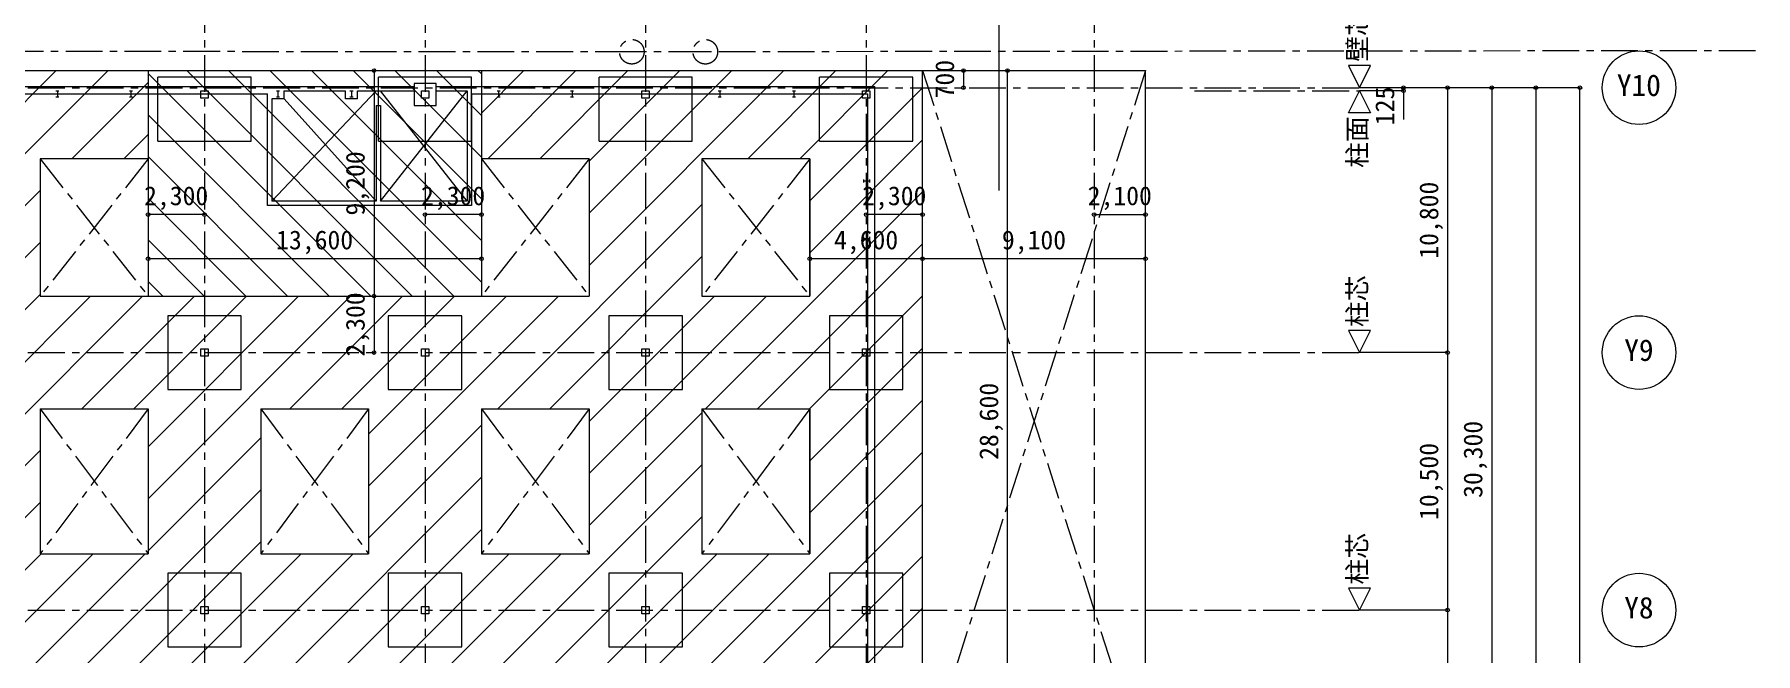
# Model space of a CAD drawing. Units: millimetres at full size, sheet at 1:300. Extents: x -272537 to 274500, y -185098 to 187500.
# Drawn here: x -110041 to -39814, y 125872 to 151113 of the extents above; entities that cross this region are included whole.
import ezdxf
from ezdxf.enums import TextEntityAlignment as Align

# ---------------------------------------------------------------- set-up
doc = ezdxf.new("R2010")
doc.units = ezdxf.units.MM
doc.header["$LTSCALE"] = 300
doc.header["$PDMODE"] = 32
doc.header["$PDSIZE"] = 150
doc.linetypes.add('CHAIN1', pattern=[8, 5, -1, 1, -1])
for name, color, linetype, lineweight in [('0-0_基準線', 7, 'Continuous', 9), ('0-1_躯体', 2, 'Continuous', 9), ('0-2_間仕切り', 7, 'Continuous', 9), ('0-3_建具', 2, 'Continuous', 18), ('0-4_設備家具', 7, 'CHAIN1', 9), ('0-6_文字', 2, 'Continuous', 5), ('0-7_寸法', 2, 'Continuous', 5), ('0-8_補助線', 4, 'Continuous', 5), ('0-A_給水設備', 7, 'Continuous', 9), ('0-D_防災設備', 6, 'CHAIN1', 20), ('0-F_', 4, 'CHAIN1', 5), ('8-7_寸法', 4, 'Continuous', 5)]:
    doc.layers.add(name, color=color, linetype=linetype, lineweight=lineweight)
doc.styles.add('ＭＳ ゴシック', font='')
doc.styles.get('ＭＳ ゴシック').set_extended_font_data('MS Gothic')

# ---------------------------------------------------------------- blocks, each defined once
blk = doc.blocks.new('12')
at = {"layer": '0-7_寸法', "color": 7, "lineweight": 9}
blk.add_lwpolyline([(187.5, 450), (-712.5, 0), (187.5, -450)], close=True, dxfattribs=at)

msp = doc.modelspace()

# ---------------------------------------------------------------- linework, layer by layer
at = {"layer": '0-0_基準線'}
for p, q in [((-109165.6, 148818.3), (-109040.6, 148818.3)), ((-109165.6, 148568.3), (-109040.6, 148568.3)), ((-109103.1, 148818.3), (-109103.1, 148568.3)), ((-106165.6, 148818.3), (-106040.6, 148818.3)), ((-106165.6, 148568.3), (-106040.6, 148568.3)), ((-106103.1, 148818.3), (-106103.1, 148568.3)), ((-100165.6, 148818.3), (-100040.6, 148818.3)), ((-100165.6, 148568.3), (-100040.6, 148568.3)), ((-100103.1, 148818.3), (-100103.1, 148568.3)), ((-97165.6, 148818.3), (-97040.6, 148818.3)), ((-97165.6, 148568.3), (-97040.6, 148568.3)), ((-97103.1, 148818.3), (-97103.1, 148568.3)), ((-91165.6, 148818.3), (-91040.6, 148818.3)), ((-91165.6, 148568.3), (-91040.6, 148568.3)), ((-91103.1, 148818.3), (-91103.1, 148568.3)), ((-88165.6, 148818.3), (-88040.6, 148818.3)), ((-88165.6, 148568.3), (-88040.6, 148568.3)), ((-88103.1, 148818.3), (-88103.1, 148568.3)), ((-82140.6, 148818.3), (-82015.6, 148818.3)), ((-82140.6, 148568.3), (-82015.6, 148568.3)), ((-82078.1, 148818.3), (-82078.1, 148568.3)), ((-79115.6, 148818.3), (-78990.6, 148818.3)), ((-79115.6, 148568.3), (-78990.6, 148568.3)), ((-79053.1, 148818.3), (-79053.1, 148568.3)), ((-76203.1, 145080.8), (-76203.1, 145205.8)), ((-76203.1, 145143.3), (-75953.1, 145143.3)), ((-75953.1, 145080.8), (-75953.1, 145205.8)), ((-76203.1, 142730.8), (-76203.1, 142855.8)), ((-76203.1, 142793.3), (-75953.1, 142793.3)), ((-75953.1, 142730.8), (-75953.1, 142855.8))]:
    msp.add_line(p, q, dxfattribs=at)
for points in [[(-103253.1, 148818.3), (-102953.1, 148818.3), (-102953.1, 148518.3), (-103253.1, 148518.3)], [(-94253.1, 148818.3), (-93953.1, 148818.3), (-93953.1, 148518.3), (-94253.1, 148518.3)], [(-85253.1, 148818.3), (-84953.1, 148818.3), (-84953.1, 148518.3), (-85253.1, 148518.3)], [(-76253.1, 148818.3), (-75953.1, 148818.3), (-75953.1, 148518.3), (-76253.1, 148518.3)], [(-103253.1, 138293.3), (-102953.1, 138293.3), (-102953.1, 137993.3), (-103253.1, 137993.3)], [(-94253.1, 138293.3), (-93953.1, 138293.3), (-93953.1, 137993.3), (-94253.1, 137993.3)], [(-85253.1, 138293.3), (-84953.1, 138293.3), (-84953.1, 137993.3), (-85253.1, 137993.3)], [(-76253.1, 138293.3), (-75953.1, 138293.3), (-75953.1, 137993.3), (-76253.1, 137993.3)], [(-103253.1, 127793.3), (-102953.1, 127793.3), (-102953.1, 127493.3), (-103253.1, 127493.3)], [(-94253.1, 127793.3), (-93953.1, 127793.3), (-93953.1, 127493.3), (-94253.1, 127493.3)], [(-85253.1, 127793.3), (-84953.1, 127793.3), (-84953.1, 127493.3), (-85253.1, 127493.3)], [(-76253.1, 127793.3), (-75953.1, 127793.3), (-75953.1, 127493.3), (-76253.1, 127493.3)]]:
    msp.add_lwpolyline(points, close=True, dxfattribs=at)
at = {"layer": '0-1_躯体', "color": 1}
for p in [(-101203.1, 149368.3), (-105003.1, 146768.3)]:
    msp.add_line(p, (-105003.1, 149368.3), dxfattribs=at)
at = {"layer": '0-1_躯体', "color": 7}
for p, q in [((-92203.1, 149368.3), (-96003.1, 149368.3)), ((-96003.1, 146768.3), (-96003.1, 149368.3)), ((-83203.1, 149368.3), (-87003.1, 149368.3)), ((-87003.1, 146768.3), (-87003.1, 149368.3)), ((-74203.1, 149368.3), (-78003.1, 149368.3)), ((-78003.1, 146768.3), (-78003.1, 149368.3)), ((-104603.1, 139643.3), (-104603.1, 136643.3)), ((-101603.1, 139643.3), (-104603.1, 139643.3)), ((-101603.1, 136643.3), (-101603.1, 139643.3)), ((-95603.1, 139643.3), (-95603.1, 136643.3)), ((-92603.1, 139643.3), (-95603.1, 139643.3)), ((-92603.1, 136643.3), (-92603.1, 139643.3)), ((-86603.1, 139643.3), (-86603.1, 136643.3)), ((-83603.1, 139643.3), (-86603.1, 139643.3)), ((-83603.1, 136643.3), (-83603.1, 139643.3)), ((-77603.1, 139643.3), (-77603.1, 136643.3)), ((-74603.1, 139643.3), (-77603.1, 139643.3)), ((-74603.1, 136643.3), (-74603.1, 139643.3)), ((-104603.1, 136643.3), (-101603.1, 136643.3)), ((-95603.1, 136643.3), (-92603.1, 136643.3)), ((-86603.1, 136643.3), (-83603.1, 136643.3)), ((-77603.1, 136643.3), (-74603.1, 136643.3)), ((-104603.1, 129143.3), (-104603.1, 126143.3)), ((-101603.1, 129143.3), (-104603.1, 129143.3)), ((-101603.1, 126143.3), (-101603.1, 129143.3)), ((-95603.1, 129143.3), (-95603.1, 126143.3)), ((-92603.1, 129143.3), (-95603.1, 129143.3)), ((-92603.1, 126143.3), (-92603.1, 129143.3)), ((-86603.1, 129143.3), (-86603.1, 126143.3)), ((-83603.1, 129143.3), (-86603.1, 129143.3)), ((-83603.1, 126143.3), (-83603.1, 129143.3)), ((-77603.1, 129143.3), (-77603.1, 126143.3)), ((-74603.1, 129143.3), (-77603.1, 129143.3)), ((-74603.1, 126143.3), (-74603.1, 129143.3)), ((-104603.1, 126143.3), (-101603.1, 126143.3)), ((-95603.1, 126143.3), (-92603.1, 126143.3)), ((-86603.1, 126143.3), (-83603.1, 126143.3)), ((-77603.1, 126143.3), (-74603.1, 126143.3))]:
    msp.add_line(p, q, dxfattribs=at)
at = {"layer": '0-1_躯体', "color": 1}
msp.add_lwpolyline([(-105003.1, 146768.3), (-101203.1, 146768.3), (-101203.1, 149368.3)], dxfattribs=at)
at = {"layer": '0-1_躯体', "color": 7}
for points in [[(-96003.1, 146768.3), (-92203.1, 146768.3), (-92203.1, 149368.3)], [(-87003.1, 146768.3), (-83203.1, 146768.3), (-83203.1, 149368.3)], [(-78003.1, 146768.3), (-74203.1, 146768.3), (-74203.1, 149368.3)]]:
    msp.add_lwpolyline(points, dxfattribs=at)
at = {"layer": '0-2_間仕切り'}
for p, q in [((-244453.1, 148993.3), (-100533.1, 148993.3)), ((-92203.1, 148993.3), (-75753.1, 148993.3)), ((-75753.1, 118993.3), (-75753.1, 148993.3)), ((-239578.1, 148693.3), (-100533.1, 148693.3)), ((-92203.1, 148693.3), (-76053.1, 148693.3)), ((-76053.1, 148693.3), (-76053.1, 118693.3))]:
    msp.add_line(p, q, dxfattribs=at)
at = {"layer": '0-2_間仕切り', "color": 1}
for p, q in [((-100533.1, 148993.3), (-94553.1, 148993.3)), ((-93653.1, 148993.3), (-92203.1, 148993.3)), ((-100533.1, 144133.3), (-100533.1, 148693.3)), ((-100353.1, 144313.3), (-96103.1, 148813.3)), ((-99853.1, 148493.3), (-100353.1, 148493.3)), ((-100353.1, 148493.3), (-100353.1, 144313.3)), ((-99853.1, 148493.3), (-99853.1, 148813.3)), ((-99853.1, 148813.3), (-97353.1, 148813.3)), ((-99853.1, 148493.3), (-96103.1, 144313.3)), ((-97353.1, 148493.3), (-97353.1, 148813.3)), ((-96853.1, 148493.3), (-97353.1, 148493.3)), ((-96853.1, 148813.3), (-94553.1, 148813.3)), ((-96853.1, 148493.3), (-96853.1, 148813.3)), ((-92383.1, 144313.3), (-95923.1, 148813.3)), ((-93653.1, 148813.3), (-92383.1, 148813.3)), ((-92203.1, 148693.3), (-92203.1, 144133.3)), ((-92203.1, 144133.3), (-100533.1, 144133.3))]:
    msp.add_line(p, q, dxfattribs=at)
for points in [[(-94553.1, 148218.3), (-93653.1, 148218.3), (-93653.1, 149118.3), (-94553.1, 149118.3)], [(-92383.1, 148813.3), (-92383.1, 144313.3), (-95923.1, 144313.3)]]:
    msp.add_lwpolyline(points, close=True, dxfattribs=at)
for points in [[(-96103.1, 148213.3), (-96103.1, 144313.3), (-100353.1, 144313.3)], [(-96103.1, 148213.3), (-95923.1, 148213.3), (-95923.1, 144313.3)]]:
    msp.add_lwpolyline(points, dxfattribs=at)
at = {"layer": '0-3_建具'}
for p, q in [((-245103.1, 149643.3), (-64703.1, 149643.3)), ((-105403.1, 149643.3), (-105403.1, 140443.3)), ((-91803.1, 149643.3), (-91803.1, 140443.3)), ((-73803.1, 101443.3), (-73803.1, 149643.3)), ((-64703.1, 96843.3), (-64703.1, 149643.3)), ((-105403.1, 146043.3), (-109803.1, 146043.3)), ((-109803.1, 146043.3), (-109803.1, 140443.3)), ((-87403.1, 146043.3), (-91803.1, 146043.3)), ((-87403.1, 146043.3), (-87403.1, 140443.3)), ((-82803.1, 146043.3), (-82803.1, 140443.3)), ((-78403.1, 146043.3), (-78403.1, 140443.3)), ((-109803.1, 140443.3), (-87403.1, 140443.3)), ((-82803.1, 140443.3), (-78403.1, 140443.3)), ((-109803.1, 135843.3), (-105403.1, 135843.3)), ((-109803.1, 135843.3), (-109803.1, 129943.3)), ((-105403.1, 135843.3), (-105403.1, 129943.3)), ((-100803.1, 135843.3), (-96403.1, 135843.3)), ((-100803.1, 135843.3), (-100803.1, 129943.3)), ((-96403.1, 135843.3), (-96403.1, 129943.3)), ((-91803.1, 135843.3), (-87403.1, 135843.3)), ((-91803.1, 135843.3), (-91803.1, 129943.3)), ((-87403.1, 135843.3), (-87403.1, 129943.3)), ((-82803.1, 135843.3), (-82803.1, 129943.3)), ((-82803.1, 135843.3), (-78403.1, 135843.3)), ((-78403.1, 129943.3), (-78403.1, 135843.3)), ((-78403.1, 135843.3), (-78403.1, 129943.3)), ((-109803.1, 129943.3), (-105403.1, 129943.3)), ((-100803.1, 129943.3), (-96403.1, 129943.3)), ((-91803.1, 129943.3), (-87403.1, 129943.3)), ((-82803.1, 129943.3), (-78403.1, 129943.3))]:
    msp.add_line(p, q, dxfattribs=at)
msp.add_lwpolyline([(-78403.1, 140443.3), (-78403.1, 146043.3), (-82803.1, 146043.3)], dxfattribs=at)
at = {"layer": '0-4_設備家具'}
for p, q in [((-64703.1, 149643.3), (-73803.1, 121043.3)), ((-73803.1, 149643.3), (-64703.1, 121043.3)), ((-105403.1, 146043.3), (-109803.1, 140443.3)), ((-109803.1, 146043.3), (-105403.1, 140443.3)), ((-87403.1, 146043.3), (-91803.1, 140443.3)), ((-91803.1, 146043.3), (-87403.1, 140443.3)), ((-78403.1, 146043.3), (-82803.1, 140443.3)), ((-82803.1, 146043.3), (-78403.1, 140443.3)), ((-105403.1, 135843.3), (-109803.1, 129943.3)), ((-109803.1, 135843.3), (-105403.1, 129943.3)), ((-96403.1, 135843.3), (-100803.1, 129943.3)), ((-100803.1, 135843.3), (-96403.1, 129943.3)), ((-87403.1, 135843.3), (-91803.1, 129943.3)), ((-91803.1, 135843.3), (-87403.1, 129943.3)), ((-78403.1, 135843.3), (-82803.1, 129943.3)), ((-82803.1, 135843.3), (-78403.1, 129943.3))]:
    msp.add_line(p, q, dxfattribs=at)
at = {"layer": '0-6_文字', "color": 4}
for p, q in [((-96184.6, 149643.3), (-96184.6, 140443.3)), ((-72134.6, 149643.3), (-72134.6, 148943.3)), ((-70334.6, 121043.3), (-70334.6, 149643.3)), ((-103103.1, 143770.4), (-105403.1, 143770.4)), ((-91803.1, 143770.4), (-94103.1, 143770.4)), ((-73803.1, 143770.4), (-76103.1, 143770.4)), ((-66803.1, 143770.4), (-64703.1, 143770.4)), ((-91803.1, 141970.4), (-105403.1, 141970.4)), ((-73803.1, 141970.4), (-78403.1, 141970.4)), ((-64703.1, 141970.4), (-73803.1, 141970.4)), ((-96184.6, 140443.3), (-96184.6, 138143.3))]:
    msp.add_line(p, q, dxfattribs=at)
at = {"layer": '0-6_文字'}
for p in [(-96184.6, 149643.3), (-72134.6, 149643.3), (-70334.6, 149643.3), (-72134.6, 148943.3), (-105403.1, 143770.4), (-103103.1, 143770.4), (-94103.1, 143770.4), (-91803.1, 143770.4), (-76103.1, 143770.4), (-73803.1, 143770.4), (-66803.1, 143770.4), (-64703.1, 143770.4), (-105403.1, 141970.4), (-91803.1, 141970.4), (-78403.1, 141970.4), (-73803.1, 141970.4), (-64703.1, 141970.4), (-96184.6, 140443.3), (-96184.6, 138143.3)]:
    msp.add_point(p, dxfattribs=at)
at = {"layer": '0-7_寸法', "color": 4}
for p, q in [((-54180.5, 148943.3), (-55980.5, 148943.3)), ((-52380.5, 148943.3), (-54180.5, 148943.3)), ((-50580.5, 148943.3), (-52380.5, 148943.3)), ((-48780.5, 148943.3), (-50580.5, 148943.3)), ((-46980.5, 148943.3), (-48780.5, 148943.3)), ((-54180.5, 148818.3), (-55980.5, 148818.3)), ((-54180.5, 148818.3), (-54180.5, 147640.1)), ((-52380.5, 138143.3), (-55980.5, 138143.3)), ((-52380.5, 127643.3), (-55980.5, 127643.3))]:
    msp.add_line(p, q, dxfattribs=at)
at = {"layer": '0-7_寸法', "color": 3, "lineweight": 13}
for centre in [(-44569.3, 148943.3), (-44569.3, 138143.3), (-44569.3, 127643.3)]:
    msp.add_circle(centre, 1500, dxfattribs=at)
at = {"layer": '0-7_寸法'}
for p in [(-54180.5, 148943.3), (-54180.5, 148818.3), (-52380.5, 148943.3), (-50580.5, 148943.3), (-48780.5, 148943.3), (-46980.5, 148943.3), (-52380.5, 138143.3), (-52380.5, 127643.3)]:
    msp.add_point(p, dxfattribs=at)
at = {"layer": '0-8_補助線'}
for p, q in [((-114403.1, 142276.6), (-107036.4, 149643.3)), ((-114403.1, 144397.9), (-109157.7, 149643.3)), ((-103822.8, 149643.3), (-94622.8, 140443.3)), ((-102125.8, 149643.3), (-92925.8, 140443.3)), ((-100428.7, 149643.3), (-91803.1, 141017.8)), ((-98731.6, 149643.3), (-91803.1, 142714.8)), ((-97034.6, 149643.3), (-91803.1, 144411.9)), ((-95337.5, 149643.3), (-91803.1, 146108.9)), ((-93640.5, 149643.3), (-91803.1, 147806)), ((-91943.4, 149643.3), (-91803.1, 149503.1)), ((-91803.1, 147906.1), (-90065.9, 149643.3)), ((-91544.5, 146043.3), (-87944.5, 149643.3)), ((-89423.2, 146043.3), (-85823.2, 149643.3)), ((-87403.1, 141699.5), (-79459.3, 149643.3)), ((-87403.1, 143820.8), (-81580.6, 149643.3)), ((-87403.1, 145942.1), (-83701.9, 149643.3)), ((-80937.9, 146043.3), (-77337.9, 149643.3)), ((-78816.6, 146043.3), (-75216.6, 149643.3)), ((-108515.1, 146043.3), (-105403.1, 149155.3)), ((-105403.1, 149526.6), (-96319.9, 140443.3)), ((-78403.1, 144335.5), (-73803.1, 148935.5)), ((-105403.1, 147829.6), (-98016.9, 140443.3)), ((-106393.8, 146043.3), (-105403.1, 147034)), ((-78403.1, 142214.2), (-73803.1, 146814.2)), ((-105403.1, 146132.5), (-99714, 140443.3)), ((-118715.1, 135843.3), (-109803.1, 144755.3)), ((-82652.7, 135843.3), (-73803.1, 144692.8)), ((-105403.1, 144435.4), (-101411, 140443.3)), ((-91137.9, 135843.3), (-82803.1, 144178.1)), ((-116593.8, 135843.3), (-109803.1, 142634)), ((-105403.1, 142738.4), (-103108.1, 140443.3)), ((-80531.3, 135843.3), (-73803.1, 142571.5)), ((-89016.6, 135843.3), (-82803.1, 142056.8)), ((-114472.5, 135843.3), (-109803.1, 140512.7)), ((-105403.1, 141041.3), (-104805.2, 140443.3)), ((-114403.1, 131670), (-105629.8, 140443.3)), ((-114403.1, 133791.3), (-107751.1, 140443.3)), ((-108108.5, 135843.3), (-103508.5, 140443.3)), ((-105987.2, 135843.3), (-101387.2, 140443.3)), ((-105403.1, 132184.7), (-97144.5, 140443.3)), ((-105403.1, 134306.1), (-99265.9, 140443.3)), ((-99623.2, 135843.3), (-95023.2, 140443.3)), ((-97501.9, 135843.3), (-92901.9, 140443.3)), ((-96403.1, 132699.5), (-88659.3, 140443.3)), ((-96403.1, 134820.8), (-90780.6, 140443.3)), ((-87403.1, 133214.2), (-80174, 140443.3)), ((-87403.1, 135335.5), (-82295.3, 140443.3)), ((-78410, 135843.3), (-73803.1, 140450.2)), ((-78403.1, 133728.9), (-73803.1, 138328.9)), ((-87403.1, 131092.8), (-82803.1, 135692.8)), ((-78403.1, 131607.6), (-73803.1, 136207.6)), ((-96403.1, 130578.1), (-91803.1, 135178.1)), ((-118608.5, 125343.3), (-109803.1, 134148.7)), ((-105403.1, 130063.4), (-100803.1, 134663.4)), ((-91031.3, 125343.3), (-82803.1, 133571.5)), ((-82546.1, 125343.3), (-73803.1, 134086.2)), ((-99516.6, 125343.3), (-91803.1, 133056.8)), ((-116487.2, 125343.3), (-109803.1, 132027.4)), ((-108001.9, 125343.3), (-100803.1, 132542.1)), ((-88910, 125343.3), (-82803.1, 131450.2)), ((-80424.7, 125343.3), (-73803.1, 131964.9)), ((-97395.3, 125343.3), (-91803.1, 130935.5)), ((-114403.1, 121063.4), (-105523.2, 129943.3)), ((-114403.1, 123184.7), (-107644.5, 129943.3)), ((-114403.1, 125306.1), (-109765.9, 129943.3)), ((-105880.6, 125343.3), (-100803.1, 130420.8)), ((-105403.1, 121578.1), (-97037.9, 129943.3)), ((-105403.1, 123699.5), (-99159.3, 129943.3)), ((-96403.1, 122092.8), (-88552.7, 129943.3)), ((-96403.1, 124214.2), (-90674, 129943.3)), ((-87403.1, 122607.6), (-80067.4, 129943.3)), ((-87403.1, 124728.9), (-82188.7, 129943.3)), ((-78403.1, 125243.6), (-73803.1, 129843.6)), ((-78403.1, 123122.3), (-73803.1, 127722.3))]:
    msp.add_line(p, q, dxfattribs=at)
at = {"layer": '0-A_給水設備', "color": 3, "lineweight": 13}
msp.add_line((-70672.7, 144749.9), (-70672.7, 152952.1), dxfattribs=at)
at = {"layer": '0-D_防災設備'}
msp.add_line((-39814.5, 150448.8), (-82664.9, 150405.8), dxfattribs=at)
msp.add_lwpolyline([(-82664.9, 150405.8), (-85665.2, 150406.8), (-140331.6, 150423), (-144230.9, 150424), (-198899.2, 150440.1), (-201898.5, 150441.1), (-233343.2, 150450.3), (-247602.9, 150453.7), (-247603.6, 123453.2), (-245603.4, 123452.6), (-245603.5, 62443.1), (-240603, 62443.5)], dxfattribs=at)
for centre in [(-85665.2, 150406.8), (-82664.9, 150405.8)]:
    msp.add_circle(centre, 500, dxfattribs=at)
at = {"layer": '0-F_'}
for p, q in [((-103103.1, 162274.6), (-103103.1, 61343.3)), ((-94103.1, 162274.6), (-94103.1, 61343.3)), ((-85103.1, 162274.6), (-85103.1, 61343.3)), ((-76103.1, 162274.6), (-76103.1, 61343.3)), ((-66803.1, 162274.6), (-66803.1, 61343.3)), ((-247103.1, 148943.3), (-55980.5, 148943.3)), ((-247103.1, 138143.3), (-55980.5, 138143.3)), ((-247103.1, 127643.3), (-55980.5, 127643.3))]:
    msp.add_line(p, q, dxfattribs=at)
at = {"layer": '0-F_', "color": 5}
msp.add_line((-62703.1, 148818.3), (-55980.5, 148818.3), dxfattribs=at)
at = {"layer": '8-7_寸法'}
for p, q in [((-54180.5, 148943.3), (-54180.5, 148818.3)), ((-52380.5, 148943.3), (-52380.5, 138143.3)), ((-50580.5, 148943.3), (-50580.5, 118643.3)), ((-48780.5, 148943.3), (-48780.5, 88343.3)), ((-46980.5, 63143.3), (-46980.5, 148943.3)), ((-52380.5, 138143.3), (-52380.5, 127643.3)), ((-52380.5, 127643.3), (-52380.5, 118643.3))]:
    msp.add_line(p, q, dxfattribs=at)

# ---------------------------------------------------------------- block references
at = {"layer": '0-7_寸法', "rotation": 90}
for p in [(-55980.5, 149655.8), (-55980.5, 138855.8), (-55980.5, 128355.8)]:
    msp.add_blockref('12', p, dxfattribs=at)
at = {"layer": '0-7_寸法', "xscale": -1, "rotation": 90}
msp.add_blockref('12', (-55980.5, 148105.8), dxfattribs=at)

# ---------------------------------------------------------------- texts
at = {"layer": '0-6_文字', "style": 'ＭＳ ゴシック'}
for s, p in [('700', (-72284.6, 148505.8)), ('9,200', (-96334.6, 143730.8)), ('2,300', (-96334.6, 137980.8)), ('28,600', (-70484.6, 133768.3))]:
    msp.add_text(s, height=769.8, rotation=90, dxfattribs=at).set_placement(p, align=Align.BOTTOM_LEFT)
for s, p in [('2,300', (-105565.6, 143920.4)), ('2,300', (-94265.6, 143920.4)), ('2,300', (-76265.6, 143920.4)), ('2,100', (-67065.6, 143920.4)), ('13,600', (-100178.1, 142120.4)), ('4,600', (-77415.6, 142120.4)), ('9,100', (-70565.6, 142120.4))]:
    msp.add_text(s, height=769.8, dxfattribs=at).set_placement(p, align=Align.BOTTOM_LEFT)
at = {"layer": '0-7_寸法', "style": 'ＭＳ ゴシック'}
for s, p in [('壁芯', (-55452, 150000.3)), ('125', (-54329.4, 147413.2)), ('柱面', (-55452, 145675.3)), ('10,800', (-52530.5, 141968.3)), ('柱芯', (-55452, 139186.3)), ('30,300', (-50730.5, 132218.3)), ('10,500', (-52530.5, 131318.3)), ('柱芯', (-55452, 128686.3))]:
    msp.add_text(s, height=769.8, rotation=90, dxfattribs=at).set_placement(p, align=Align.BOTTOM_LEFT)
at = {"layer": '0-7_寸法', "color": 7, "style": 'ＭＳ ゴシック'}
for s, p in [('Y10', (-45473.3, 148339.3)), ('Y9', (-45173.3, 137539.3)), ('Y8', (-45173.3, 127039.3))]:
    msp.add_text(s, height=879.8, dxfattribs=at).set_placement(p, align=Align.BOTTOM_LEFT)

doc.saveas('drawing.dxf')
